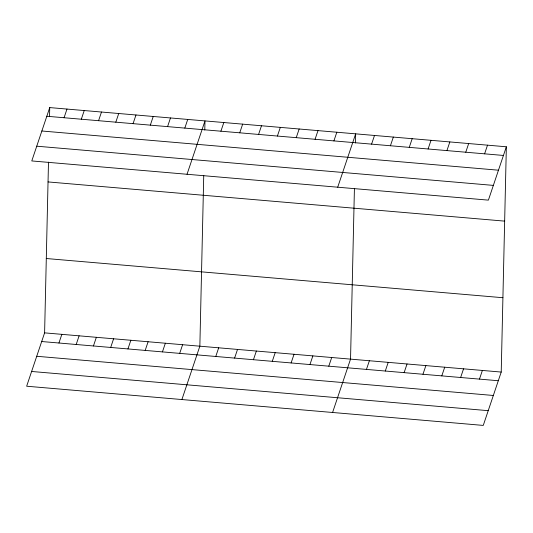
<?xml version="1.0" encoding="UTF-8"?>
<svg xmlns="http://www.w3.org/2000/svg" width="533" height="533" viewBox="0 0 533 533"><rect width="100%" height="100%" fill="white"/><g stroke="black" fill="none" stroke-linecap="round" stroke-linejoin="round"><path stroke-width="0.8" d="M506.35 146.782L488.395 200.135L31.78 160.939L49.736 107.586L506.35 146.782L501.22 372.061L483.264 425.414L26.65 386.218L44.605 332.865L48.49 162.105M49.529 116.674L49.736 107.586M203.739 175.43L199.855 346.19L181.9 399.543M204.779 129.999L204.985 120.911L187.03 174.264M354.425 188.369L350.541 359.122L332.585 412.475M355.458 142.937L355.664 133.85L337.709 187.203M64.067 117.733L66.985 109.065M81.316 119.212L84.234 110.551M98.565 120.698L101.483 112.03M115.814 122.177L118.732 113.509M58.936 343.012L61.855 334.344M133.063 123.656L135.982 114.988M76.186 344.491L79.104 335.823M150.319 125.142L153.231 116.474M93.442 345.97L96.353 337.302M167.569 126.621L170.48 117.953M110.691 347.449L113.602 338.788M184.818 128.1L187.736 119.432M127.94 348.935L130.858 340.267M145.189 350.414L148.107 341.746M220.902 131.198L223.82 122.53M162.438 351.893L165.357 343.225M239.737 132.817L242.655 124.149M179.688 353.379L182.606 344.711M258.572 134.429L261.49 125.768M277.407 136.048L280.325 127.38M215.772 356.47L218.69 347.809M296.241 137.667L299.16 128.999M234.607 358.089L237.525 349.421M315.076 139.28L317.994 130.618M253.441 359.708L256.36 351.04M333.911 140.899L336.829 132.231M272.276 361.327L275.195 352.659M291.118 362.94L294.029 354.272M371.588 144.137L374.499 135.469M309.953 364.559L312.864 355.891M390.423 145.749L393.341 137.081M328.788 366.178L331.706 357.51M409.257 147.368L412.176 138.7M428.092 148.987L431.01 140.319M366.457 369.409L369.376 360.741M446.927 150.599L449.845 141.931M385.292 371.028L388.211 362.36M465.762 152.218L468.68 143.55M404.127 372.64L407.045 363.979M484.597 153.837L487.515 145.169M422.962 374.259L425.88 365.591M441.797 375.878L444.715 367.21M460.632 377.491L463.55 368.829M479.467 379.11L482.385 370.442M46.817 116.254L503.432 155.449M41.854 130.998L498.468 170.2M36.744 146.195L493.358 185.391M48.043 181.926L504.658 221.128M46.298 258.518L502.912 297.72M44.605 332.865L501.22 372.061M41.687 341.526L498.302 380.729M36.724 356.277L493.345 395.473M31.614 371.468L488.228 410.67"/></g></svg>
